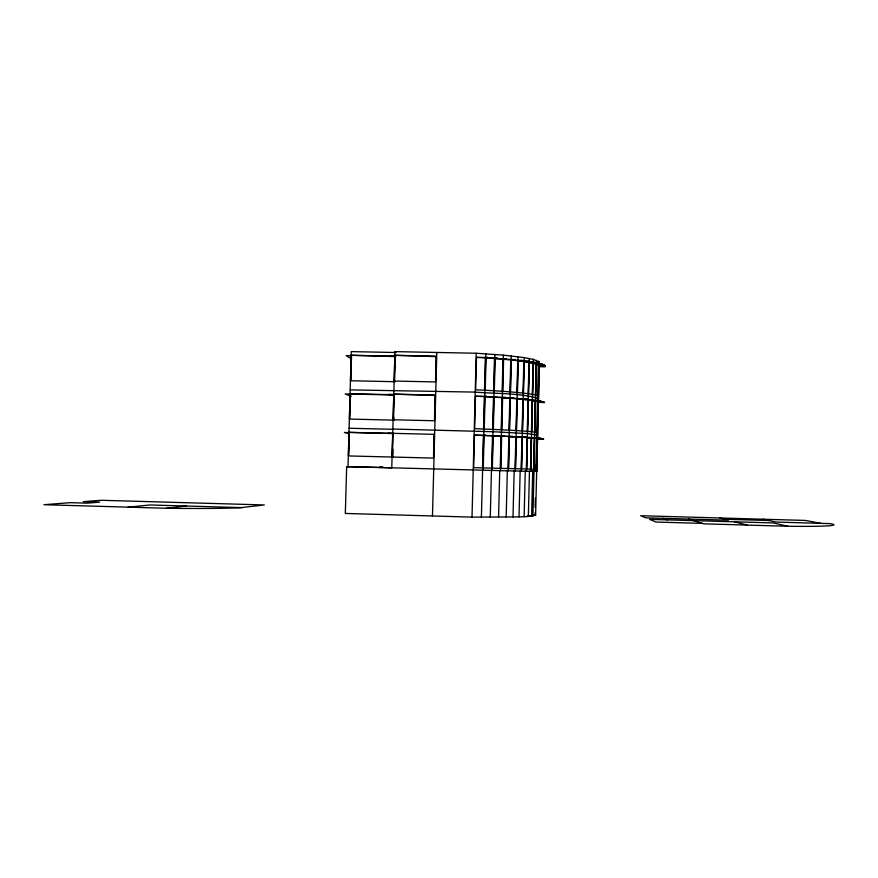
<?xml version="1.0" encoding="UTF-8"?>
<svg xmlns="http://www.w3.org/2000/svg" width="878" height="878" viewBox="0 0 878 878"><rect width="100%" height="100%" fill="white"/><g stroke="black" fill="none" stroke-linecap="round" stroke-linejoin="round"><path stroke-width="1.32" d="M349.115 466.657L346.656 466.646L345.328 513.443L472.013 517.12L519.019 516.901L520.149 471.102M521.971 437.233L521.192 468.863L515.573 468.731L516.363 436.915L527.041 437.266L516.363 436.915M522.904 399.38L522.125 430.955L516.527 430.593L517.307 398.831L527.974 399.27L517.307 398.831M523.837 361.582L523.058 393.114L517.46 392.521L518.25 360.814L528.896 361.341L518.25 360.814M521.367 471.135L524.166 357.609L503.401 355.162L476.216 353.252L394.957 351.617L391.775 467.831M522.41 437.266L521.631 468.874L526.361 468.995L527.129 437.573L522.41 437.266L532.551 437.628L527.129 437.573M523.343 399.424L522.564 430.988L527.283 431.339L528.051 399.973L523.343 399.424L533.473 399.918L528.051 399.973M524.265 361.648L523.497 393.157L528.205 393.75L528.973 362.438L524.265 361.648L534.395 362.263L528.973 362.438M519.019 516.901L524.144 516.703L525.264 471.212L536.732 471.398L539.388 362.054L533.363 359.387L524.166 357.609M529.269 358.487L526.504 471.245L514.157 470.97L513.004 517.054M527.48 437.606L536.985 437.979L527.48 437.606L526.712 468.995L533.648 469.159L534.395 438.21L531.563 437.924L530.795 469.093M528.402 400.028L527.634 431.372L531.431 431.713L532.2 400.577L528.402 400.028L537.896 400.555L532.2 400.577M529.324 362.504L528.556 393.794L532.342 394.387L533.111 363.305L529.324 362.504L538.807 363.185L533.111 363.305M524.144 516.703L528.347 516.462L529.456 471.288L536.732 471.398L532.957 471.266M530.521 469.082L531.278 437.902M530.619 471.321L533.363 359.387M532.474 400.62L531.706 431.735L534.548 432.064L535.306 401.158L532.474 400.62L541.21 401.18L535.306 401.158M533.385 363.371L532.617 394.441L535.448 395.023L536.206 364.172L533.385 363.371L539.322 363.316L542.11 364.118L536.206 364.172M528.347 516.462L531.607 516.176L532.705 471.354M533.703 471.376L536.414 360.287M534.592 438.232L542.505 438.605L534.592 438.232L533.846 469.159L535.723 469.203M535.503 401.202L543.394 401.795L535.503 401.202L534.746 432.086L537.621 432.986M536.403 364.238L538.258 365.029L544.283 365.039L542.472 364.249L536.403 364.238L535.646 395.078L537.512 395.649M534.011 471.365L532.924 516.001L527.502 515.847M535.745 471.398L538.433 361.176M535.141 507.33L535.361 497.958M536.37 469.192L536.491 463.891M536.886 447.999L537.106 438.726M537.248 432.986L537.38 427.696M537.764 411.826L537.984 402.563M538.126 396.834L538.258 391.544M538.642 375.696L538.872 366.455M538.379 402.289L544.459 402.387L537.479 401.784L538.379 402.289L535.613 515.156L531.607 516.176M539.301 365.939L545.392 366.06L545.282 366.806L539.235 366.686L539.301 365.939L545.337 365.939L544.492 365.16L538.368 365.094L539.268 365.874L538.444 398.996L538.51 398.447C518.141 392.707 496.224 393.915 475.217 392.104L350.179 389.898M472.013 517.12L476.216 353.252M474.493 435.148L473.659 467.667L482.538 467.886L483.361 435.466L485.622 435.356L474.493 435.148L483.361 435.466M475.481 396.241L474.658 428.694L483.526 429.024L484.349 396.647L486.61 396.34L475.481 396.241L484.349 396.647M476.48 357.39L475.646 389.799L484.513 390.216L485.336 357.895L487.597 357.39L476.48 357.39L485.336 357.895M481.396 517.208L482.593 470.213M482.845 470.224L485.808 353.812M484.085 435.488L483.262 467.908L491.691 468.128L492.503 435.806L495.433 435.74L484.085 435.488L492.503 435.806M485.073 396.68L484.25 429.057L492.668 429.397L493.48 397.13L496.421 396.867L485.073 396.68L493.48 397.13M486.061 357.939L485.238 390.26L493.645 390.721L494.457 358.509L497.398 358.059L486.061 357.939L494.457 358.509M490.275 517.241L491.46 470.432M491.987 470.454L494.918 354.449M493.184 435.839L492.371 468.139L500.24 468.347L501.042 436.168L504.598 436.114L493.184 435.839L501.042 436.168M494.16 397.174L493.348 429.419L501.206 429.781L502.007 397.657L505.563 397.427L494.16 397.174L502.007 397.657M495.137 358.564L494.325 390.765L502.172 391.281L502.973 359.201L506.529 358.795L495.137 358.564L502.973 359.201M498.572 517.23L499.736 470.63L515.287 471.003L518.119 356.753M503.401 355.162L500.504 470.652L346.656 466.646M501.667 436.19L500.866 468.358L508.066 468.545L508.856 436.531L512.982 436.509L501.667 436.19L508.856 436.531M502.633 397.701L501.832 429.814L509.02 430.176L509.811 398.206L513.937 398.019L502.633 397.701L509.811 398.206M503.599 359.256L502.798 391.325L509.975 391.862L510.766 359.958L514.892 359.596L503.599 359.256L510.766 359.958M506.167 517.164L507.33 470.817M508.307 470.838L511.172 355.93M509.427 436.553L508.625 468.556L515.079 468.709L515.858 436.882L509.427 436.553L520.489 436.893L515.858 436.882M510.381 398.25L509.591 430.198L516.023 430.56L516.813 398.788L510.381 398.25L521.433 398.645L516.813 398.788M511.336 360.013L510.535 391.906L516.966 392.477L517.746 360.748L511.336 360.013L522.377 360.452L517.746 360.748M393.344 433.578L348.676 432.36L392.828 433.436L392.126 457.01L393.048 457.087M390.798 356.501L389.843 355.711L394.88 355.82L394.189 381.074L395.111 381.689M392.532 457.021L392.664 433.194M394.244 394.474L393.553 419.783L434.533 420.76L434.829 395.078L393.684 394.156L435.203 395.385M395.298 355.788L394.606 381.052L435.565 381.941L435.861 356.15L394.749 355.316L436.234 356.622M392.707 457.076L392.916 449.24M393.783 417.489L393.717 420.123L349.751 419.08L350.454 394.035L349.718 393.717L393.849 394.705M395.265 363.229L394.902 356.161L350.805 355.272L395.791 356.6L394.88 355.82M433.82 434.204L433.545 458.075L348.709 455.945L349.367 432.492M432.481 515.968L436.805 352.462M348.379 455.934L349.038 432.602L344.406 432.492L349.29 433.436M349.422 419.091L350.124 394.046L345.153 393.937L351.222 396.428M350.498 380.767L351.2 355.766L346.239 355.667L351.518 358.992M351.529 355.744L350.827 380.756L394.76 381.7M539.322 362.888L539.388 362.054M537.566 435.159L527.426 433.6L492.964 431.724L392.839 429.035M166.425 508.263A96.339 3.567 1 0 0 239.782 507.769L264.278 504.949L101.036 500.273L83.223 501.656L99.741 502.128L87.207 503.16L70.218 502.666L43.9 504.718L166.425 508.263L186.147 506.013M128.188 507.155L149.973 504.971L242.35 507.627M535.832 469.203L536.732 469.203M531.563 437.924L540.299 438.309L534.395 438.21M350.454 394.035L394.398 395.012M349.104 428.244L392.488 429.298M434.171 434.336L388.065 433.216L389.009 433.458M380.174 467.052L382.874 467.129M379.318 467.283L382.457 467.261M391.445 467.798L348.017 466.646L351.266 351.617L395.945 352.517L394.957 351.617M724.822 519.238L768.887 520.5M532.924 515.079L535.613 515.156L535.009 512.697M702.345 523.387L655.998 522.037L649.5 519.359L773.035 522.915L788.104 526.273A93.364 3.567 2 0 0 829.919 523.617L776.108 522.07L762.949 519.216M788.104 526.273L703.761 523.826L688.517 519.052M820.952 523.365L805.422 520.434L640.699 515.715L645.78 517.822L728.52 520.193L719.96 517.987M734.491 521.806L747.2 525.088M392.773 433.337L393.695 433.578M536.019 471.168L536.678 471.365M394.057 420.123L393.146 419.783L393.827 394.485L388.8 394.376L389.744 394.891M663.351 518.327L667.609 519.875M537.632 395.693L538.521 396.241M538.412 402.322L544.514 402.464L538.412 402.322M537.523 438.77L543.636 438.923L536.59 438.517L543.57 438.89L537.49 438.748"/></g></svg>
